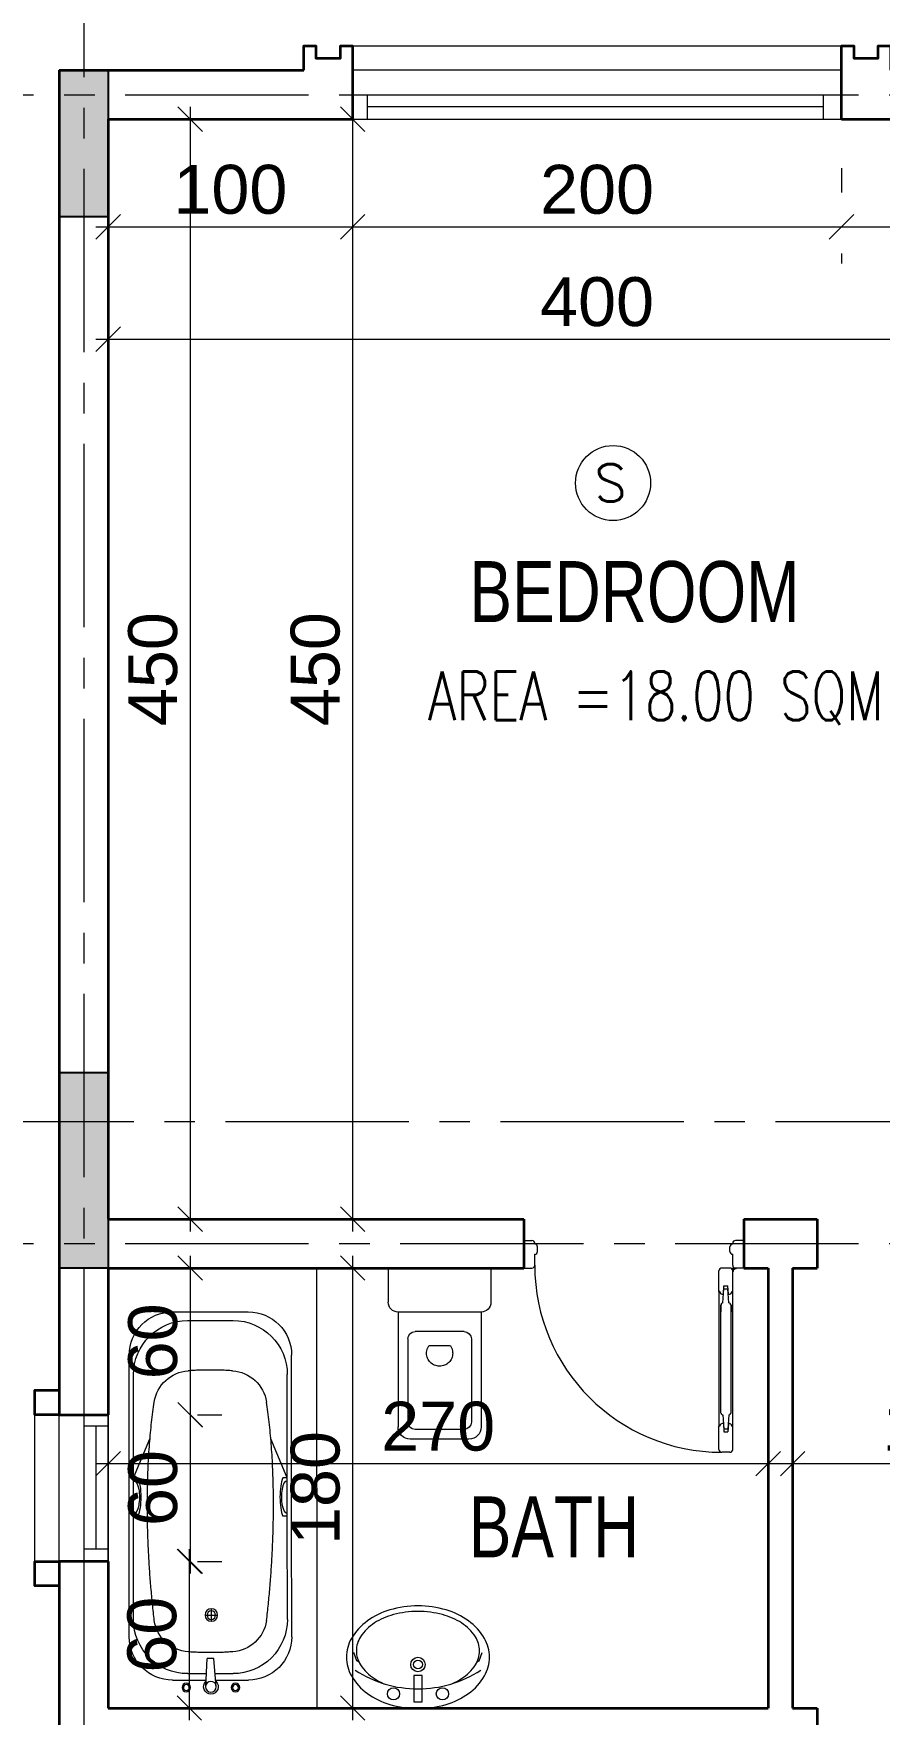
# Model space of a CAD drawing. Header units: millimetres. Extents: x -11627 to -10952, y 10244 to 10588.
# Drawn here: x -11252.57 to -11249.11, y 10465.7 to 10472.58 of the extents above; entities that cross this region are included whole.
import ezdxf

# ---------------------------------------------------------------- set-up
doc = ezdxf.new("R2010")
doc.units = ezdxf.units.MM
doc.header["$PDMODE"] = 35
doc.linetypes.add('DOT', pattern=[0.25, 0, -0.25])
doc.linetypes.add('GROUND FLOOR XREF - option 3$0$FATHER FR$0$CENTER2', pattern=[1.125, 0.75, -0.125, 0.125, -0.125])
doc.layers.get('0').update_dxf_attribs({"lineweight": 5})
doc.layers.get('DEFPOINTS').update_dxf_attribs({"lineweight": 5})
for name, color, linetype, lineweight in [('A-AXIS LINE', 8, 'GROUND FLOOR XREF - option 3$0$FATHER FR$0$CENTER2', 0), ('A-GEN DIMS INTERNAL', 86, 'Continuous', 5), ('A-TEXT', 3, 'Continuous', 13), ('DIM IN', 191, 'Continuous', 5), ('DOORS', 30, 'Continuous', 9), ('FIRE', 2, 'Continuous', 5), ('PRO', 233, 'Continuous', 0), ('S-COL HATCH', 5, 'Continuous', 15), ('SANIT', 241, 'Continuous', 0), ('SYMBOLS LEVEL', 233, 'Continuous', 5), ('text1', 32, 'Continuous', 9), ('WALLS', 4, 'Continuous', 35), ('Window', 57, 'Continuous', 13)]:
    doc.layers.add(name, color=color, linetype=linetype, lineweight=lineweight)
for name, color, linetype in [('CivilDefense', 2, 'Continuous'), ('col1', 6, 'Continuous'), ('INSERT TEXT', 1, 'Continuous')]:
    doc.layers.add(name, color=color, linetype=linetype)
doc.styles.add('GROUND FLOOR XREF - option 3$0$STYLE1', font='arial.ttf', dxfattribs={"height": 0.2})
doc.styles.add('ROMANS', font='romans.shx', dxfattribs={"width": 0.85})
doc.styles.add('SIMPLEX', font='romans.shx', dxfattribs={"width": 0.75})
doc.dimstyles.new('DIM 100', dxfattribs={"dimtxt": 0.2, "dimasz": 0.1, "dimexe": 0.15, "dimexo": 0.2, "dimgap": 0.05, "dimtad": 1, "dimdec": 0, "dimlfac": 100, "dimzin": 1, "dimdsep": 46, "dimtxsty": 'GROUND FLOOR XREF - option 3$0$STYLE1', "dimblk": 'OBLIQUE', "dimcen": 0.02, "dimdle": 0.05, "dimclrd": 256, "dimclre": 6, "dimclrt": 3, "dimadec": 1, "dimazin": 0, "dimtfac": 0.9, "dimtdec": 0, "dimtix": 1, "dimtofl": 0, "dimtmove": 2, "dimatfit": 3, "dimldrblk": 'ARCHTICK', "dimfxl": 1, "dimtolj": 1, "dimtzin": 12, "dimlwd": -1, "dimlwe": -1, "dimarcsym": 0})

# ---------------------------------------------------------------- blocks, each defined once
blk = doc.blocks.new('_Oblique')
at = {"color": 0, "linetype": 'ByBlock', "lineweight": -2}
blk.add_line((-0.5, -0.5), (0.5, 0.5), dxfattribs=at)
blk = doc.blocks.new('*D1120')
at = {"layer": 'A-GEN DIMS INTERNAL', "transparency": 16777216}
blk.add_line((-11251.2682, 10472.2756), (-11251.2682, 10467.6756), dxfattribs=at)
at = {"layer": 'A-GEN DIMS INTERNAL', "color": 6, "linetype": 'DOT', "transparency": 16777216}
for p, q in [((-11251.3981, 10472.2256), (-11251.1182, 10472.2256)), ((-11251.5584, 10467.7256), (-11251.1182, 10467.7256))]:
    blk.add_line(p, q, dxfattribs=at)
at = {"layer": 'DEFPOINTS', "color": 0, "transparency": 16777216}
for p in [(-11251.5981, 10472.2256), (-11251.7584, 10467.7256), (-11251.2682, 10467.7256)]:
    blk.add_point(p, dxfattribs=at)
at = {"layer": 'A-GEN DIMS INTERNAL', "transparency": 16777216, "xscale": 0.1, "yscale": 0.1, "zscale": 0.1}
for p, rotation in [((-11251.2682, 10472.2256), 90), ((-11251.2682, 10467.7256), 270)]:
    blk.add_blockref('_Oblique', p, dxfattribs=dict(at, rotation=rotation))
at = {"layer": 'A-GEN DIMS INTERNAL', "color": 3, "transparency": 16777216, "insert": (-11251.4203, 10469.9756), "char_height": 0.2, "attachment_point": 5, "rotation": 90, "style": 'GROUND FLOOR XREF - option 3$0$STYLE1'}
blk.add_mtext('\\A1;450', dxfattribs=at)
blk = doc.blocks.new('_ArchTick')
at = {"color": 0, "linetype": 'ByBlock', "const_width": 0.15}
blk.add_lwpolyline([(-0.5, -0.5), (0.5, 0.5)], dxfattribs=at)
blk = doc.blocks.new('*D1122')
at = {"layer": 'A-GEN DIMS INTERNAL', "transparency": 16777216}
blk.add_line((-11251.2682, 10467.5756), (-11251.2682, 10465.6756), dxfattribs=at)
at = {"layer": 'A-GEN DIMS INTERNAL', "color": 6, "linetype": 'DOT', "transparency": 16777216}
for p, q in [((-11251.0752, 10467.5256), (-11251.4182, 10467.5256)), ((-11251.0752, 10465.7256), (-11251.4182, 10465.7256))]:
    blk.add_line(p, q, dxfattribs=at)
at = {"layer": 'DEFPOINTS', "color": 0, "transparency": 16777216}
for p in [(-11250.8752, 10467.5256), (-11251.2682, 10465.7256), (-11250.8752, 10465.7256)]:
    blk.add_point(p, dxfattribs=at)
at = {"layer": 'A-GEN DIMS INTERNAL', "transparency": 16777216, "xscale": 0.1, "yscale": 0.1, "zscale": 0.1}
for p, rotation in [((-11251.2682, 10467.5256), 90), ((-11251.2682, 10465.7256), 270)]:
    blk.add_blockref('_Oblique', p, dxfattribs=dict(at, rotation=rotation))
at = {"layer": 'A-GEN DIMS INTERNAL', "color": 3, "transparency": 16777216, "insert": (-11251.4203, 10466.6256), "char_height": 0.2, "attachment_point": 5, "rotation": 90, "style": 'GROUND FLOOR XREF - option 3$0$STYLE1'}
blk.add_mtext('\\A1;180', dxfattribs=at)
blk = doc.blocks.new('*D1123')
at = {"layer": 'A-GEN DIMS INTERNAL', "color": 6, "linetype": 'DOT', "transparency": 16777216}
for p, q in [((-11252.2682, 10465.9256), (-11252.2682, 10466.8752)), ((-11249.5682, 10465.9256), (-11249.5682, 10466.8752))]:
    blk.add_line(p, q, dxfattribs=at)
at = {"layer": 'A-GEN DIMS INTERNAL', "transparency": 16777216}
blk.add_line((-11249.5182, 10466.7252), (-11252.3182, 10466.7252), dxfattribs=at)
at = {"layer": 'DEFPOINTS', "color": 0, "transparency": 16777216}
for p in [(-11252.2682, 10466.7252), (-11252.2682, 10465.7256), (-11249.5682, 10465.7256)]:
    blk.add_point(p, dxfattribs=at)
at = {"layer": 'A-GEN DIMS INTERNAL', "transparency": 16777216, "xscale": 0.1, "yscale": 0.1, "zscale": 0.1, "rotation": 180}
blk.add_blockref('_Oblique', (-11252.2682, 10466.7252), dxfattribs=at)
at = {"layer": 'A-GEN DIMS INTERNAL', "transparency": 16777216, "xscale": 0.1, "yscale": 0.1, "zscale": 0.1}
blk.add_blockref('_Oblique', (-11249.5682, 10466.7252), dxfattribs=at)
at = {"layer": 'A-GEN DIMS INTERNAL', "color": 3, "transparency": 16777216, "insert": (-11250.9182, 10466.8773), "char_height": 0.2, "attachment_point": 5, "style": 'GROUND FLOOR XREF - option 3$0$STYLE1'}
blk.add_mtext('\\A1;270', dxfattribs=at)
blk = doc.blocks.new('*D1124')
at = {"layer": 'A-GEN DIMS INTERNAL', "color": 6, "linetype": 'DOT', "transparency": 16777216}
for p, q in [((-11252.2682, 10471.5256), (-11252.2682, 10471.4756)), ((-11248.2682, 10471.5256), (-11248.2682, 10471.4756))]:
    blk.add_line(p, q, dxfattribs=at)
at = {"layer": 'A-GEN DIMS INTERNAL', "transparency": 16777216}
blk.add_line((-11252.3182, 10471.3256), (-11248.2182, 10471.3256), dxfattribs=at)
at = {"layer": 'DEFPOINTS', "color": 0, "transparency": 16777216}
for p in [(-11252.2682, 10471.3256), (-11248.2682, 10471.3256), (-11248.2682, 10471.3256)]:
    blk.add_point(p, dxfattribs=at)
at = {"layer": 'A-GEN DIMS INTERNAL', "transparency": 16777216, "xscale": 0.1, "yscale": 0.1, "zscale": 0.1, "rotation": 180}
blk.add_blockref('_Oblique', (-11252.2682, 10471.3256), dxfattribs=at)
at = {"layer": 'A-GEN DIMS INTERNAL', "transparency": 16777216, "xscale": 0.1, "yscale": 0.1, "zscale": 0.1}
blk.add_blockref('_Oblique', (-11248.2682, 10471.3256), dxfattribs=at)
at = {"layer": 'A-GEN DIMS INTERNAL', "color": 3, "transparency": 16777216, "insert": (-11250.2682, 10471.4777), "char_height": 0.2, "attachment_point": 5, "style": 'GROUND FLOOR XREF - option 3$0$STYLE1'}
blk.add_mtext('\\A1;400', dxfattribs=at)
blk = doc.blocks.new('*D1126')
at = {"layer": 'A-GEN DIMS INTERNAL', "color": 6, "linetype": 'DOT', "transparency": 16777216}
for p, q in [((-11249.4682, 10466.7256), (-11249.4682, 10466.8752)), ((-11248.2682, 10466.7256), (-11248.2682, 10466.8752))]:
    blk.add_line(p, q, dxfattribs=at)
at = {"layer": 'A-GEN DIMS INTERNAL', "transparency": 16777216}
blk.add_line((-11248.2182, 10466.7252), (-11249.5182, 10466.7252), dxfattribs=at)
at = {"layer": 'DEFPOINTS', "color": 0, "transparency": 16777216}
for p in [(-11249.4682, 10466.7252), (-11249.4682, 10466.5256), (-11248.2682, 10466.5256)]:
    blk.add_point(p, dxfattribs=at)
at = {"layer": 'A-GEN DIMS INTERNAL', "transparency": 16777216, "xscale": 0.1, "yscale": 0.1, "zscale": 0.1, "rotation": 180}
blk.add_blockref('_Oblique', (-11249.4682, 10466.7252), dxfattribs=at)
at = {"layer": 'A-GEN DIMS INTERNAL', "transparency": 16777216, "xscale": 0.1, "yscale": 0.1, "zscale": 0.1}
blk.add_blockref('_Oblique', (-11248.2682, 10466.7252), dxfattribs=at)
at = {"layer": 'A-GEN DIMS INTERNAL', "color": 3, "transparency": 16777216, "insert": (-11248.8682, 10466.8773), "char_height": 0.2, "attachment_point": 5, "style": 'GROUND FLOOR XREF - option 3$0$STYLE1'}
blk.add_mtext('\\A1;120', dxfattribs=at)
blk = doc.blocks.new('A$C1227080D')
at = {"layer": 'SYMBOLS LEVEL'}
blk.add_lwpolyline([(0.2925, 0.21, 0.131574), (0.272, 0.2865, 0.10661), (0.2068, 0.3585, 0.083598), (0.1157, 0.4032, 0.07239), (0, 0.42, 0.07239), (-0.1157, 0.4032, 0.083598), (-0.2068, 0.3585, 0.10661), (-0.272, 0.2865, 0.131574), (-0.2925, 0.21, 0.131574), (-0.272, 0.1335, 0.10661), (-0.2068, 0.0615, 0.083598), (-0.1157, 0.0168, 0.07239), (0, 0, 0.07239), (0.1157, 0.0168, 0.083598), (0.2068, 0.0615, 0.10661), (0.272, 0.1335, 0.131574)], format="xyb", close=True, dxfattribs=at)
for points in [[(0.1391, 0.1014, 0.040392), (0.1783, 0.1222, 0.107175), (0.2351, 0.1787, 0.144796), (0.2521, 0.2361, 0.144796), (0.2351, 0.2935, 0.107175), (0.1783, 0.35, 0.077612), (0.1006, 0.384, 0.064769), (0, 0.3971, 0.064769), (-0.1006, 0.384, 0.077612), (-0.1783, 0.35, 0.107175), (-0.2351, 0.2935, 0.144796), (-0.2521, 0.2361, 0.144796), (-0.2351, 0.1787, 0.107175), (-0.1783, 0.1222, 0.040392), (-0.1391, 0.1014, 0.064769)], [(-0.2565, 0.1567, 0.147437), (0, 0.0807, 0.147437), (0.2565, 0.1567)]]:
    blk.add_lwpolyline(points, format="xyb", dxfattribs=at)
for points in [[(-0.241, 0.1891), (-0.2508, 0.1945), (-0.2625, 0.2296)], [(0.241, 0.1891), (0.2508, 0.1945), (0.2625, 0.2296)]]:
    blk.add_lwpolyline(points, dxfattribs=at)
blk.add_lwpolyline([(-0.0171, 0.1345), (-0.0171, 0.0278), (0.0171, 0.0278), (0.0171, 0.1345)], close=True, dxfattribs=at)
for centre, radius in [((0, 0.18), 0.0297), ((0, 0.18), 0.018), ((-0.1, 0.06), 0.0251), ((0.1, 0.06), 0.0251)]:
    blk.add_circle(centre, radius, dxfattribs=at)
blk = doc.blocks.new('A$C29A4714D')
at = {"layer": 'SYMBOLS LEVEL'}
for p, q in [((-0.21, 0), (-0.21, -0.14)), ((-0.21, 0), (0.21, 0)), ((0.21, 0), (0.21, -0.14)), ((-0.17, -0.18), (0.17, -0.18)), ((-0.17, -0.18), (-0.17, -0.65)), ((0.17, -0.18), (0.17, -0.65)), ((-0.1, -0.26), (0.1, -0.26)), ((-0.13, -0.29), (-0.13, -0.63)), ((-0.0439, -0.3185), (0.0439, -0.3185)), ((0.13, -0.29), (0.13, -0.63)), ((-0.1, -0.66), (0.1, -0.66)), ((-0.12, -0.7), (0.12, -0.7))]:
    blk.add_line(p, q, dxfattribs=at)
blk.add_lwpolyline([(-0.0439, -0.3185, 0.054167), (-0.0494, -0.3285, 0.099427), (-0.0535, -0.3488, 0.099427), (-0.0494, -0.369, 0.098874), (-0.0378, -0.3862, 0.098102), (-0.0205, -0.3977, 0.097563), (0, -0.4017, 0.097563), (0.0205, -0.3977, 0.098102), (0.0378, -0.3862, 0.098874), (0.0494, -0.369, 0.099427), (0.0535, -0.3488, 0.099427), (0.0494, -0.3285, 0.054167), (0.0439, -0.3185, 0.098102)], format="xyb", dxfattribs=at)
for centre, radius, start, end in [((-0.17, -0.14), 0.04, 180, 270), ((0.17, -0.14), 0.04, 270, 0), ((-0.1, -0.29), 0.03, 90, 180), ((0.1, -0.29), 0.03, 0, 90), ((-0.12, -0.65), 0.05, 180, 270), ((-0.1, -0.63), 0.03, 180, 270), ((0.1, -0.63), 0.03, 270, 0), ((0.12, -0.65), 0.05, 270, 0)]:
    blk.add_arc(centre, radius, start, end, dxfattribs=at)
blk = doc.blocks.new('*D1130')
at = {"layer": 'A-GEN DIMS INTERNAL', "transparency": 16777216}
blk.add_line((-11251.9328, 10472.2756), (-11251.9328, 10467.6756), dxfattribs=at)
at = {"layer": 'A-GEN DIMS INTERNAL', "color": 6, "linetype": 'DOT', "transparency": 16777216}
for p, q in [((-11252.0682, 10472.2256), (-11251.7828, 10472.2256)), ((-11251.9028, 10467.7256), (-11251.7828, 10467.7256))]:
    blk.add_line(p, q, dxfattribs=at)
at = {"layer": 'DEFPOINTS', "color": 0, "transparency": 16777216}
for p in [(-11252.2682, 10472.2256), (-11252.1028, 10467.7256), (-11251.9328, 10467.7256)]:
    blk.add_point(p, dxfattribs=at)
at = {"layer": 'A-GEN DIMS INTERNAL', "transparency": 16777216, "xscale": 0.1, "yscale": 0.1, "zscale": 0.1}
for p, rotation in [((-11251.9328, 10472.2256), 90), ((-11251.9328, 10467.7256), 270)]:
    blk.add_blockref('_Oblique', p, dxfattribs=dict(at, rotation=rotation))
at = {"layer": 'A-GEN DIMS INTERNAL', "color": 3, "transparency": 16777216, "insert": (-11252.0849, 10469.9756), "char_height": 0.2, "attachment_point": 5, "rotation": 90, "style": 'GROUND FLOOR XREF - option 3$0$STYLE1'}
blk.add_mtext('\\A1;450', dxfattribs=at)
blk = doc.blocks.new('*D1131')
at = {"layer": 'A-GEN DIMS INTERNAL', "transparency": 16777216}
blk.add_line((-11251.9328, 10467.5756), (-11251.9328, 10466.8756), dxfattribs=at)
at = {"layer": 'A-GEN DIMS INTERNAL', "color": 6, "linetype": 'DOT', "transparency": 16777216}
for p, q in [((-11251.9028, 10467.5256), (-11251.7828, 10467.5256)), ((-11251.9028, 10466.9256), (-11251.7828, 10466.9256))]:
    blk.add_line(p, q, dxfattribs=at)
at = {"layer": 'DEFPOINTS', "color": 0, "transparency": 16777216}
for p in [(-11252.1028, 10467.5256), (-11252.1028, 10466.9256), (-11251.9328, 10466.9256)]:
    blk.add_point(p, dxfattribs=at)
at = {"layer": 'A-GEN DIMS INTERNAL', "transparency": 16777216, "xscale": 0.1, "yscale": 0.1, "zscale": 0.1}
for p, rotation in [((-11251.9328, 10467.5256), 90), ((-11251.9328, 10466.9256), 270)]:
    blk.add_blockref('_Oblique', p, dxfattribs=dict(at, rotation=rotation))
at = {"layer": 'A-GEN DIMS INTERNAL', "color": 3, "transparency": 16777216, "insert": (-11252.0849, 10467.2256), "char_height": 0.2, "attachment_point": 5, "rotation": 90, "style": 'GROUND FLOOR XREF - option 3$0$STYLE1'}
blk.add_mtext('\\A1;60', dxfattribs=at)
blk = doc.blocks.new('*D1132')
at = {"layer": 'A-GEN DIMS INTERNAL', "transparency": 16777216}
blk.add_line((-11251.9328, 10466.9752), (-11251.9328, 10466.2756), dxfattribs=at)
at = {"layer": 'A-GEN DIMS INTERNAL', "color": 6, "linetype": 'DOT', "transparency": 16777216}
for p, q in [((-11251.9028, 10466.9252), (-11251.7828, 10466.9252)), ((-11251.9028, 10466.3256), (-11251.7828, 10466.3256))]:
    blk.add_line(p, q, dxfattribs=at)
at = {"layer": 'DEFPOINTS', "color": 0, "transparency": 16777216}
for p in [(-11252.1028, 10466.9252), (-11252.1028, 10466.3256), (-11251.9328, 10466.3256)]:
    blk.add_point(p, dxfattribs=at)
at = {"layer": 'A-GEN DIMS INTERNAL', "transparency": 16777216, "xscale": 0.1, "yscale": 0.1, "zscale": 0.1}
for p, rotation in [((-11251.9328, 10466.9252), 90), ((-11251.9328, 10466.3256), 270)]:
    blk.add_blockref('_Oblique', p, dxfattribs=dict(at, rotation=rotation))
at = {"layer": 'A-GEN DIMS INTERNAL', "color": 3, "transparency": 16777216, "insert": (-11252.0849, 10466.6254), "char_height": 0.2, "attachment_point": 5, "rotation": 90, "style": 'GROUND FLOOR XREF - option 3$0$STYLE1'}
blk.add_mtext('\\A1;60', dxfattribs=at)
blk = doc.blocks.new('*D1133')
at = {"layer": 'A-GEN DIMS INTERNAL', "transparency": 16777216}
blk.add_line((-11251.9363, 10466.3756), (-11251.9363, 10465.6756), dxfattribs=at)
at = {"layer": 'A-GEN DIMS INTERNAL', "color": 6, "linetype": 'DOT', "transparency": 16777216}
for p, q in [((-11251.9028, 10466.3256), (-11251.7863, 10466.3256)), ((-11251.9028, 10465.7256), (-11251.7863, 10465.7256))]:
    blk.add_line(p, q, dxfattribs=at)
at = {"layer": 'DEFPOINTS', "color": 0, "transparency": 16777216}
for p in [(-11252.1028, 10466.3256), (-11252.1028, 10465.7256), (-11251.9363, 10465.7256)]:
    blk.add_point(p, dxfattribs=at)
at = {"layer": 'A-GEN DIMS INTERNAL', "transparency": 16777216, "xscale": 0.1, "yscale": 0.1, "zscale": 0.1}
for p, rotation in [((-11251.9363, 10466.3256), 90), ((-11251.9363, 10465.7256), 270)]:
    blk.add_blockref('_Oblique', p, dxfattribs=dict(at, rotation=rotation))
at = {"layer": 'A-GEN DIMS INTERNAL', "color": 3, "transparency": 16777216, "insert": (-11252.0884, 10466.0256), "char_height": 0.2, "attachment_point": 5, "rotation": 90, "style": 'GROUND FLOOR XREF - option 3$0$STYLE1'}
blk.add_mtext('\\A1;60', dxfattribs=at)
blk = doc.blocks.new('SDADADAA')
at = {"layer": 'PRO'}
for p, q in [((49.6527, 20.3426), (49.6527, 19.4426)), ((49.6527, 20.3426), (49.6527, 19.4426)), ((51.5527, 20.3426), (49.6527, 20.3426)), ((51.5527, 19.4426), (51.5527, 20.3426)), ((51.2451, 20.2522), (50.0291, 20.2522)), ((51.1703, 20.2335), (50.1132, 20.2335)), ((50.5587, 20.2335), (50.3904, 20.1624)), ((50.5587, 20.2335), (50.5587, 20.2143)), ((50.5726, 20.2335), (50.5726, 20.2308)), ((50.7109, 20.2335), (50.7109, 20.2308)), ((50.7248, 20.2335), (50.7248, 20.2143)), ((49.842, 20.0651), (49.842, 19.7377)), ((51.4322, 20.0651), (51.4322, 19.9204)), ((49.8794, 19.9996), (49.8794, 19.8032)), ((51.4041, 19.9996), (51.4041, 19.9189)), ((51.1244, 19.8977), (51.1781, 19.8977)), ((51.1513, 19.9246), (51.1513, 19.8708)), ((51.4618, 19.9221), (51.3386, 19.9153)), ((51.461, 19.8764), (51.3386, 19.8872)), ((51.4041, 19.8814), (51.4041, 19.8032)), ((51.4322, 19.8789), (51.4322, 19.7377)), ((50.5587, 19.5694), (50.3904, 19.6405)), ((50.7359, 19.5506), (50.0291, 19.5506)), ((50.7359, 19.5694), (50.1132, 19.5694)), ((50.5587, 19.5694), (50.5587, 19.5885)), ((50.5726, 19.5694), (50.5726, 19.5721)), ((50.7109, 19.5694), (50.7109, 19.5721)), ((50.7248, 19.5694), (50.7248, 19.5885)), ((51.1703, 19.5694), (50.7353, 19.5694)), ((51.2451, 19.5506), (50.7353, 19.5506)), ((49.6527, 19.4426), (51.5527, 19.4426))]:
    blk.add_line(p, q, dxfattribs=at)
for centre, radius in [((51.4643, 20.0057), 0.0185), ((51.4643, 20.0057), 0.0129), ((51.1513, 19.8977), 0.0269), ((51.1513, 19.8977), 0.0185), ((51.461, 19.8996), 0.0232), ((51.4643, 19.7935), 0.0185), ((51.4643, 19.7935), 0.0129)]:
    blk.add_circle(centre, radius, dxfattribs=at)
for centre, radius, start, end in [((50.0291, 20.0651), 0.1871, 90, 180), ((51.2451, 20.0651), 0.1871, 0, 90), ((50.1132, 19.9996), 0.2339, 90, 180), ((51.1703, 19.9996), 0.2339, 0, 90), ((50.2551, 19.9866), 0.159, 98.55641, 176.08629), ((51.1515, 19.9866), 0.159, 3.91371, 81.44359), ((51.461, 19.8996), 0.0316, 221.89956, 138.0583), ((50.1132, 19.8032), 0.2339, 180, 270), ((50.2551, 19.8162), 0.159, 183.91371, 261.44359), ((51.1703, 19.8032), 0.2339, 270, 0), ((51.1515, 19.8162), 0.159, 278.55641, 356.08629), ((50.0291, 19.7377), 0.1871, 180, 270), ((51.2451, 19.7377), 0.1871, 270, 0)]:
    blk.add_arc(centre, radius, start, end, dxfattribs=at)
for centre, major_axis, ratio, start_param, end_param in [((50.6418, 20.2335), (-0.1045, 0), 0.302474, 0.651895, 2.489698), ((50.6418, 20.2301), (0.0692, 0), 0.31892, 3.141593, 6.314743), ((51.0078, 19.9014), (0, 0.6913), 0.47861, 4.691856, 4.732463)]:
    blk.add_ellipse(centre, major_axis=major_axis, ratio=ratio, start_param=start_param, end_param=end_param, dxfattribs=at)
at = {"layer": 'PRO', "extrusion": (0, 0, -1)}
for centre, major_axis, ratio, start_param, end_param in [((50.6418, 19.5694), (0.1045, 0), 0.302474, 3.793487, 5.631291), ((50.6418, 19.5728), (-0.0692, 0), 0.31892, 0, 3.173151)]:
    blk.add_ellipse(centre, major_axis=major_axis, ratio=ratio, start_param=start_param, end_param=end_param, dxfattribs=at)
at = {"layer": 'PRO'}
for points, weights in [([(51.1751, 20.1439), (50.6418, 20.2056), (50.2314, 20.1439)], [1, 0.94315169686, 1]), ([(50.0964, 19.8054), (50.0899, 19.9014), (50.0964, 19.9975)], [1, 0.992545863237, 1]), ([(51.3101, 19.8054), (51.3167, 19.9014), (51.3101, 19.9975)], [1, 0.992545863236, 1]), ([(51.1751, 19.659), (50.6418, 19.5973), (50.2314, 19.659)], [1, 0.94315169686, 1])]:
    blk.add_rational_spline(points, weights, degree=2, dxfattribs=at)
blk = doc.blocks.new('*D673')
at = {"layer": 'A-GEN DIMS INTERNAL', "transparency": 16777216}
blk.add_line((-11397.7878, 10472.4756), (-11397.7878, 10450.1756), dxfattribs=at)
at = {"layer": 'A-GEN DIMS INTERNAL', "color": 6, "linetype": 'DOT', "transparency": 16777216}
for p, q in [((-11396.4867, 10472.4256), (-11397.9378, 10472.4256)), ((-11396.4867, 10450.2256), (-11397.9378, 10450.2256))]:
    blk.add_line(p, q, dxfattribs=at)
at = {"layer": 'DEFPOINTS', "color": 0, "transparency": 16777216}
for p in [(-11396.2867, 10472.4256), (-11397.7878, 10450.2256), (-11396.2867, 10450.2256)]:
    blk.add_point(p, dxfattribs=at)
at = {"layer": 'A-GEN DIMS INTERNAL', "transparency": 16777216, "xscale": 0.1, "yscale": 0.1, "zscale": 0.1}
for p, rotation in [((-11397.7878, 10472.4256), 90), ((-11397.7878, 10450.2256), 270)]:
    blk.add_blockref('_Oblique', p, dxfattribs=dict(at, rotation=rotation))
at = {"layer": 'A-GEN DIMS INTERNAL', "color": 3, "transparency": 16777216, "insert": (-11397.9399, 10461.3256), "char_height": 0.2, "attachment_point": 5, "rotation": 90, "style": 'GROUND FLOOR XREF - option 3$0$STYLE1'}
blk.add_mtext('\\A1;2220', dxfattribs=at)
blk = doc.blocks.new('*D681')
at = {"layer": 'A-GEN DIMS INTERNAL', "color": 6, "linetype": 'DOT', "transparency": 16777216}
for p, q in [((-11396.2867, 10472.6256), (-11396.2867, 10473.9015)), ((-11374.7867, 10472.6256), (-11374.7867, 10473.9015))]:
    blk.add_line(p, q, dxfattribs=at)
at = {"layer": 'A-GEN DIMS INTERNAL', "transparency": 16777216}
blk.add_line((-11396.3367, 10473.7515), (-11374.7367, 10473.7515), dxfattribs=at)
at = {"layer": 'DEFPOINTS', "color": 0, "transparency": 16777216}
for p in [(-11374.7867, 10473.7515), (-11396.2867, 10472.4256), (-11374.7867, 10472.4256)]:
    blk.add_point(p, dxfattribs=at)
at = {"layer": 'A-GEN DIMS INTERNAL', "transparency": 16777216, "xscale": 0.1, "yscale": 0.1, "zscale": 0.1, "rotation": 180}
blk.add_blockref('_Oblique', (-11396.2867, 10473.7515), dxfattribs=at)
at = {"layer": 'A-GEN DIMS INTERNAL', "transparency": 16777216, "xscale": 0.1, "yscale": 0.1, "zscale": 0.1}
blk.add_blockref('_Oblique', (-11374.7867, 10473.7515), dxfattribs=at)
at = {"layer": 'A-GEN DIMS INTERNAL', "color": 3, "transparency": 16777216, "insert": (-11385.5367, 10473.9036), "char_height": 0.2, "attachment_point": 5, "style": 'GROUND FLOOR XREF - option 3$0$STYLE1'}
blk.add_mtext('\\A1;2150', dxfattribs=at)
blk = doc.blocks.new('D-P-10-80')
at = {"color": 0}
for p, q in [((0.04, 0.76), (0.04, 0.6753)), ((0.05, 0.77), (0.08, 0.77)), ((0.09, 0.76), (0.09, 0.6753)), ((0.043, 0.6753), (0.04, 0.6753)), ((0.04, 0.6753), (0.04, 0.1853)), ((0.0542, 0.6339), (0.0577, 0.6853)), ((0.0559, 0.6657), (0.0578, 0.6953)), ((0.0723, 0.6853), (0.0577, 0.6853)), ((0.0722, 0.6953), (0.0578, 0.6953)), ((0.0741, 0.6657), (0.0722, 0.6953)), ((0.0758, 0.6339), (0.0723, 0.6853)), ((0.087, 0.6753), (0.09, 0.6753)), ((0.09, 0.1853), (0.09, 0.6753)), ((0.0462, 0.6273), (0.0462, 0.2333)), ((0.0477, 0.6273), (0.0462, 0.6273)), ((0.0823, 0.6273), (0.0837, 0.6273)), ((0.0837, 0.6273), (0.0837, 0.2333)), ((0.0462, 0.2333), (0.0462, 0.2594)), ((0.0837, 0.2333), (0.0837, 0.2594)), ((0.043, 0.1853), (0.04, 0.1853)), ((0.04, 0.1853), (0.04, 0.11)), ((0.0477, 0.2333), (0.0462, 0.2333)), ((0.0542, 0.2267), (0.0577, 0.1753)), ((0.0559, 0.1949), (0.0578, 0.1653)), ((0.0741, 0.1949), (0.0722, 0.1653)), ((0.0758, 0.2267), (0.0723, 0.1753)), ((0.0823, 0.2333), (0.0837, 0.2333)), ((0.087, 0.1853), (0.09, 0.1853)), ((0.09, 0.1853), (0.09, 0.11)), ((0.0723, 0.1753), (0.0577, 0.1753)), ((0.0722, 0.1653), (0.0578, 0.1653)), ((0, 0.1), (0.03, 0.1)), ((0, 0.1), (0, 0)), ((0.0275, 0.1015), (0.0275, 0.101)), ((0.0285, 0.1025), (0.0365, 0.1025)), ((0.0285, 0.1), (0.0375, 0.1)), ((0.0332, 0.1025), (0.0355, 0.1025)), ((0.0365, 0.1025), (0.0348, 0.1025)), ((0.0375, 0.1115), (0.0375, 0.1035)), ((0.0375, 0.1045), (0.0375, 0.1035)), ((0.0418, 0.1025), (0.0375, 0.1025)), ((0.0375, 0.1025), (0.0375, 0.0981)), ((0.0385, 0.1125), (0.039, 0.1125)), ((0.04, 0.1115), (0.04, 0.1025)), ((0.04, 0.09), (0.04, 0.05)), ((0.05, 0.1), (0.08, 0.1)), ((0.76, 0.09), (0.76, 0.05)), ((0.8, 0.1), (0.77, 0.1)), ((0.8, 0.1), (0.8, 0)), ((0, 0), (0.03, 0)), ((0.04, 0.05), (0.04, 0.05)), ((0.04, 0.013), (0.04, 0.01)), ((0.05, 0.04), (0.05, 0.023)), ((0.75, 0.04), (0.75, 0.023)), ((0.76, 0.05), (0.76, 0.05)), ((0.76, 0.013), (0.76, 0.01)), ((0.8, 0), (0.77, 0))]:
    blk.add_line(p, q, dxfattribs=at)
for radius in [0.00367, 0.00201]:
    blk.add_circle((0.0375, 0.1025), radius, dxfattribs=at)
for centre, radius, start, end in [((0.05, 0.76), 0.01, 90, 180), ((0.08, 0.76), 0.01, 0, 90), ((0.08, 0.09), 0.68, 0, 90), ((0.053, 0.6753), 0.01, 180, 286.63777), ((0.077, 0.6753), 0.01, 253.36223, 0), ((0.0542, 0.6273), 0.00659, 89.38142, 180.00035), ((0.0757, 0.6273), 0.00659, 359.9999, 90.61858), ((0.053, 0.1853), 0.01, 73.36223, 180), ((0.0542, 0.2333), 0.00659, 179.99965, 270.61858), ((0.077, 0.1853), 0.01, 0, 106.63777), ((0.0757, 0.2333), 0.00659, 269.38142, 0.0001), ((0.0285, 0.1015), 0.001, 90, 180), ((0.0285, 0.101), 0.001, 180, 270), ((0.03, 0.09), 0.01, 0, 90), ((0.0365, 0.1035), 0.001, 270, 0), ((0.0385, 0.1115), 0.001, 90, 180), ((0.0375, 0.1025), 0.0025, 270, 0), ((0.039, 0.1115), 0.001, 0, 90), ((0.05, 0.11), 0.01, 180, 270), ((0.08, 0.11), 0.01, 270, 0), ((0.77, 0.09), 0.01, 90, 180), ((0.03, 0.01), 0.01, 270, 0), ((0.04, 0.04), 0.01, 0, 90), ((0.04, 0.023), 0.01, 270, 0), ((0.76, 0.04), 0.01, 90, 180), ((0.76, 0.023), 0.01, 180, 270), ((0.77, 0.01), 0.01, 180, 270)]:
    blk.add_arc(centre, radius, start, end, dxfattribs=at)
blk = doc.blocks.new('trcol')
at = {"layer": 'S-COL HATCH', "linetype": 'Continuous'}
h = blk.add_hatch(color=256, dxfattribs=at)
h.dxf.hatch_style = 1
h.paths.add_polyline_path([(120.3299, -5.5637), (120.5299, -5.5637), (120.5299, -6.1637), (120.3299, -6.1637)])
h = blk.add_hatch(color=256, dxfattribs=at)
h.dxf.hatch_style = 1
h.paths.add_polyline_path([(120.3299, -9.6637), (120.5299, -9.6637), (120.5299, -10.4637), (120.3299, -10.4637)])
at = {"layer": 'col1'}
for points in [[(120.3299, -5.5637), (120.5299, -5.5637), (120.5299, -6.1637), (120.3299, -6.1637)], [(120.3299, -9.6637), (120.5299, -9.6637), (120.5299, -10.4637), (120.3299, -10.4637)]]:
    blk.add_lwpolyline(points, close=True, dxfattribs=at)
blk = doc.blocks.new('w1')
at = {"layer": 'WALLS'}
for p, q in [((0.2, 1), (0, 1)), ((0, -1), (0.2, -1))]:
    blk.add_line(p, q, dxfattribs=at)
for points in [[(0.2, 1.2), (0.3, 1.2), (0.3, 1.15), (0.25, 1.15), (0.25, 1.05), (0.3, 1.05), (0.3, 1), (0.2, 1)], [(0.2, -1), (0.3, -1), (0.3, -1.05), (0.25, -1.05), (0.25, -1.15), (0.3, -1.15), (0.3, -1.2), (0.2, -1.2)]]:
    blk.add_lwpolyline(points, dxfattribs=at)
at = {"layer": 'Window'}
for p, q in [((0, 1), (0, -1)), ((0.1, 1), (0.1, -1)), ((0.2, -1), (0.2, 1)), ((0.3, 1), (0.3, -1)), ((0.1, 0.9406), (0, 0.9406)), ((0.05, -0.9254), (0.05, 0.9406)), ((0.1, -0.9254), (0, -0.9254))]:
    blk.add_line(p, q, dxfattribs=at)
blk = doc.blocks.new('*D1233')
at = {"layer": 'A-GEN DIMS INTERNAL', "color": 6, "linetype": 'DOT', "transparency": 16777216}
for p, q in [((-11252.2682, 10472.0255), (-11252.2682, 10471.6352)), ((-11251.2682, 10472.0256), (-11251.2682, 10471.6352))]:
    blk.add_line(p, q, dxfattribs=at)
at = {"layer": 'A-GEN DIMS INTERNAL', "transparency": 16777216}
blk.add_line((-11252.3182, 10471.7852), (-11251.2182, 10471.7852), dxfattribs=at)
at = {"layer": 'DEFPOINTS', "color": 0, "transparency": 16777216}
for p in [(-11252.2682, 10472.2255), (-11251.2682, 10472.2256), (-11251.2682, 10471.7852)]:
    blk.add_point(p, dxfattribs=at)
at = {"layer": 'A-GEN DIMS INTERNAL', "transparency": 16777216, "xscale": 0.1, "yscale": 0.1, "zscale": 0.1, "rotation": 180}
blk.add_blockref('_Oblique', (-11252.2682, 10471.7852), dxfattribs=at)
at = {"layer": 'A-GEN DIMS INTERNAL', "transparency": 16777216, "xscale": 0.1, "yscale": 0.1, "zscale": 0.1}
blk.add_blockref('_Oblique', (-11251.2682, 10471.7852), dxfattribs=at)
at = {"layer": 'A-GEN DIMS INTERNAL', "color": 3, "transparency": 16777216, "insert": (-11251.7682, 10471.9373), "char_height": 0.2, "attachment_point": 5, "style": 'GROUND FLOOR XREF - option 3$0$STYLE1'}
blk.add_mtext('\\A1;100', dxfattribs=at)
blk = doc.blocks.new('*D1234')
at = {"layer": 'A-GEN DIMS INTERNAL', "color": 6, "linetype": 'DOT', "transparency": 16777216}
for p, q in [((-11251.2682, 10472.0256), (-11251.2682, 10471.6352)), ((-11249.2682, 10472.0256), (-11249.2682, 10471.6352))]:
    blk.add_line(p, q, dxfattribs=at)
at = {"layer": 'A-GEN DIMS INTERNAL', "transparency": 16777216}
blk.add_line((-11251.3182, 10471.7852), (-11249.2182, 10471.7852), dxfattribs=at)
at = {"layer": 'DEFPOINTS', "color": 0, "transparency": 16777216}
for p in [(-11251.2682, 10472.2256), (-11249.2682, 10472.2256), (-11249.2682, 10471.7852)]:
    blk.add_point(p, dxfattribs=at)
at = {"layer": 'A-GEN DIMS INTERNAL', "transparency": 16777216, "xscale": 0.1, "yscale": 0.1, "zscale": 0.1, "rotation": 180}
blk.add_blockref('_Oblique', (-11251.2682, 10471.7852), dxfattribs=at)
at = {"layer": 'A-GEN DIMS INTERNAL', "transparency": 16777216, "xscale": 0.1, "yscale": 0.1, "zscale": 0.1}
blk.add_blockref('_Oblique', (-11249.2682, 10471.7852), dxfattribs=at)
at = {"layer": 'A-GEN DIMS INTERNAL', "color": 3, "transparency": 16777216, "insert": (-11250.2682, 10471.9373), "char_height": 0.2, "attachment_point": 5, "style": 'GROUND FLOOR XREF - option 3$0$STYLE1'}
blk.add_mtext('\\A1;200', dxfattribs=at)
blk = doc.blocks.new('*D1235')
at = {"layer": 'A-GEN DIMS INTERNAL', "color": 6, "linetype": 'DOT', "transparency": 16777216}
for p, q in [((-11249.2682, 10472.0256), (-11249.2682, 10471.6352)), ((-11248.2682, 10472.0256), (-11248.2682, 10471.6352))]:
    blk.add_line(p, q, dxfattribs=at)
at = {"layer": 'A-GEN DIMS INTERNAL', "transparency": 16777216}
blk.add_line((-11249.3182, 10471.7852), (-11248.2182, 10471.7852), dxfattribs=at)
at = {"layer": 'DEFPOINTS', "color": 0, "transparency": 16777216}
for p in [(-11249.2682, 10472.2256), (-11248.2682, 10472.2256), (-11248.2682, 10471.7852)]:
    blk.add_point(p, dxfattribs=at)
at = {"layer": 'A-GEN DIMS INTERNAL', "transparency": 16777216, "xscale": 0.1, "yscale": 0.1, "zscale": 0.1, "rotation": 180}
blk.add_blockref('_Oblique', (-11249.2682, 10471.7852), dxfattribs=at)
at = {"layer": 'A-GEN DIMS INTERNAL', "transparency": 16777216, "xscale": 0.1, "yscale": 0.1, "zscale": 0.1}
blk.add_blockref('_Oblique', (-11248.2682, 10471.7852), dxfattribs=at)
at = {"layer": 'A-GEN DIMS INTERNAL', "color": 3, "transparency": 16777216, "insert": (-11248.7682, 10471.9373), "char_height": 0.2, "attachment_point": 5, "style": 'GROUND FLOOR XREF - option 3$0$STYLE1'}
blk.add_mtext('\\A1;100', dxfattribs=at)
blk = doc.blocks.new('TGTGTGTGTGTGTG')
at = {"layer": 'A-AXIS LINE'}
for p, q in [((-11396.1867, 10474.272), (-11396.1867, 10449.6118)), ((-11398.2667, 10472.3256), (-11373.8915, 10472.3256)), ((-11397.857, 10468.1256), (-11373.8915, 10468.1256)), ((-11398.2667, 10467.6256), (-11373.8915, 10467.6256))]:
    blk.add_line(p, q, dxfattribs=at)
at = {"layer": 'A-GEN DIMS INTERNAL'}
dim = blk.add_linear_dim(base=(-11374.7867, 10473.7515), p1=(-11396.2867, 10472.4256), p2=(-11374.7867, 10472.4256), dimstyle='DIM 100', dxfattribs=at)
dim.commit()
dim.dimension.update_dxf_attribs({"geometry": '*D681', "text_midpoint": (-11385.5367, 10473.9036)})
dim = blk.add_linear_dim(base=(-11397.7878, 10450.2256), p1=(-11396.2867, 10472.4256), p2=(-11396.2867, 10450.2256), angle=90, dimstyle='DIM 100', dxfattribs=at)
dim.commit()
dim.dimension.update_dxf_attribs({"geometry": '*D673', "text_midpoint": (-11397.9399, 10461.3256)})

msp = doc.modelspace()

# ---------------------------------------------------------------- linework, layer by layer
at = {"layer": 'FIRE'}
msp.add_circle((-11250.2026, 10470.7369), 0.1535, dxfattribs=at)
at = {"layer": 'SANIT'}
msp.add_line((-11252.5682, 10466.3256), (-11252.5682, 10466.9256), dxfattribs=at)
at = {"layer": 'WALLS'}
for p, q in [((-11252.4682, 10472.4256), (-11251.4682, 10472.4256)), ((-11252.4682, 10472.4256), (-11252.4682, 10466.9256)), ((-11252.2682, 10472.2256), (-11251.2682, 10472.2256)), ((-11252.2682, 10472.2256), (-11252.2682, 10467.7256)), ((-11249.2682, 10472.2256), (-11248.2682, 10472.2256)), ((-11252.2682, 10467.7256), (-11250.5682, 10467.7256)), ((-11250.5682, 10467.7256), (-11250.5682, 10467.5256)), ((-11249.6682, 10467.7256), (-11249.3682, 10467.7256)), ((-11249.6682, 10467.7256), (-11249.6682, 10467.5256)), ((-11249.3682, 10467.7256), (-11249.3682, 10467.5256)), ((-11252.2682, 10467.5256), (-11250.5682, 10467.5256)), ((-11252.2682, 10467.5256), (-11252.2682, 10466.9256)), ((-11249.6682, 10467.5256), (-11249.5682, 10467.5256)), ((-11249.5682, 10467.5256), (-11249.5682, 10465.7256)), ((-11249.4682, 10467.5256), (-11249.3682, 10467.5256)), ((-11249.4682, 10467.5256), (-11249.4682, 10465.7256)), ((-11252.4682, 10466.9256), (-11252.2682, 10466.9256)), ((-11252.4682, 10466.3256), (-11252.4682, 10464.6256)), ((-11252.2682, 10466.3256), (-11252.4682, 10466.3256)), ((-11252.2682, 10466.3256), (-11252.2682, 10465.7256)), ((-11252.2682, 10465.7256), (-11249.5682, 10465.7256)), ((-11249.4682, 10465.7256), (-11249.3682, 10465.7256)), ((-11249.3682, 10465.7256), (-11249.3682, 10465.6256))]:
    msp.add_line(p, q, dxfattribs=at)
for points in [[(-11252.4682, 10466.9256), (-11252.5682, 10466.9256), (-11252.5682, 10467.0256), (-11252.4682, 10467.0256)], [(-11252.4682, 10466.2256), (-11252.5682, 10466.2256), (-11252.5682, 10466.3256), (-11252.4682, 10466.3256)]]:
    msp.add_lwpolyline(points, dxfattribs=at)
at = {"layer": 'Window'}
for p, q in [((-11252.4682, 10466.3256), (-11252.4682, 10466.9256)), ((-11252.3682, 10466.9256), (-11252.3682, 10466.3256)), ((-11252.3682, 10466.8795), (-11252.2682, 10466.8795)), ((-11252.3182, 10466.8795), (-11252.3182, 10466.3774)), ((-11252.2682, 10466.9256), (-11252.2682, 10466.3256)), ((-11252.3682, 10466.3774), (-11252.2682, 10466.3774))]:
    msp.add_line(p, q, dxfattribs=at)

# ---------------------------------------------------------------- block references
msp.add_blockref('trcol', (-11372.798, 10477.9893))
at = {"xscale": -0.947368471628231, "yscale": 0.947368471628231, "zscale": 0.947368471628231, "rotation": 90.01872135257739}
msp.add_blockref('SDADADAA', (-11233.0116, 10514.5712, 0), dxfattribs=at)
at = {"layer": 'DIM IN'}
msp.add_blockref('TGTGTGTGTGTGTG', (143.8186, 0), dxfattribs=at)
at = {"layer": 'DOORS', "xscale": 1.12499999999995, "yscale": 1.12499999999995, "zscale": 1.12499999999995, "rotation": 180}
msp.add_blockref('D-P-10-80', (-11249.6682, 10467.6381), dxfattribs=at)
at = {"layer": 'INSERT TEXT', "color": 242, "true_color": 0xcd2027, "rotation": 90}
msp.add_blockref('w1', (-11250.2682, 10472.2256), dxfattribs=at)
at = {"layer": 'SANIT', "xscale": -1}
msp.add_blockref('A$C29A4714D', (-11250.9123, 10467.5256), dxfattribs=at)
at = {"layer": 'WALLS'}
msp.add_blockref('A$C1227080D', (-11251.0008, 10465.7235), dxfattribs=at)

# ---------------------------------------------------------------- texts
at = {"layer": 'A-TEXT', "style": 'GROUND FLOOR XREF - option 3$0$STYLE1', "width": 0.75}
for s, p in [(' BEDROOM', (-11250.863, 10470.1682)), ('BATH', (-11250.7929, 10466.342))]:
    msp.add_text(s, height=0.24942, dxfattribs=at).set_placement(p)
at = {"layer": 'CivilDefense', "style": 'ROMANS'}
msp.add_text('S', height=0.1525, dxfattribs=at).set_placement((-11250.2785, 10470.661))
at = {"layer": 'text1', "style": 'SIMPLEX', "width": 0.75}
msp.add_text('AREA =18.00 SQM', height=0.2, dxfattribs=at).set_placement((-11250.9594, 10469.7663))

# ---------------------------------------------------------------- dimensions: what is measured, and where the dimension line sits
at = {"layer": 'A-GEN DIMS INTERNAL'}
for base, p1, p2, angle, picture, middle in [((-11251.9328, 10467.7256), (-11252.2682, 10472.2256), (-11252.1028, 10467.7256), 90, '*D1130', (-11252.0849, 10469.9756)), ((-11251.2682, 10467.7256), (-11251.5981, 10472.2256), (-11251.7584, 10467.7256), 90, '*D1120', (-11251.4203, 10469.9756)), ((-11248.2682, 10471.3256), (-11252.2682, 10471.3256), (-11248.2682, 10471.3256), 180, '*D1124', (-11250.2682, 10471.4777)), ((-11251.9328, 10466.9256), (-11252.1028, 10467.5256), (-11252.1028, 10466.9256), 90, '*D1131', (-11252.0849, 10467.2256)), ((-11251.2682, 10465.7256), (-11250.8752, 10467.5256), (-11250.8752, 10465.7256), 270, '*D1122', (-11251.4203, 10466.6256)), ((-11252.2682, 10466.7252), (-11249.5682, 10465.7256), (-11252.2682, 10465.7256), 180, '*D1123', (-11250.9182, 10466.8773)), ((-11249.4682, 10466.7252), (-11248.2682, 10466.5256), (-11249.4682, 10466.5256), 180, '*D1126', (-11248.8682, 10466.8773)), ((-11251.9328, 10466.3256), (-11252.1028, 10466.9252), (-11252.1028, 10466.3256), 90, '*D1132', (-11252.0849, 10466.6254)), ((-11251.9363, 10465.7256), (-11252.1028, 10466.3256), (-11252.1028, 10465.7256), 90, '*D1133', (-11252.0884, 10466.0256))]:
    dim = msp.add_linear_dim(base=base, p1=p1, p2=p2, angle=angle, dimstyle='DIM 100', dxfattribs=at)
    dim.commit()
    dim.dimension.update_dxf_attribs({"geometry": picture, "text_midpoint": middle})
for base, p1, p2, picture, middle in [((-11251.2682, 10471.7852), (-11252.2682, 10472.2255), (-11251.2682, 10472.2256), '*D1233', (-11251.7682, 10471.9373)), ((-11249.2682, 10471.7852), (-11251.2682, 10472.2256), (-11249.2682, 10472.2256), '*D1234', (-11250.2682, 10471.9373)), ((-11248.2682, 10471.7852), (-11249.2682, 10472.2256), (-11248.2682, 10472.2256), '*D1235', (-11248.7682, 10471.9373))]:
    dim = msp.add_linear_dim(base=base, p1=p1, p2=p2, dimstyle='DIM 100', dxfattribs=at)
    dim.commit()
    dim.dimension.update_dxf_attribs({"geometry": picture, "text_midpoint": middle})

doc.saveas('drawing.dxf')
